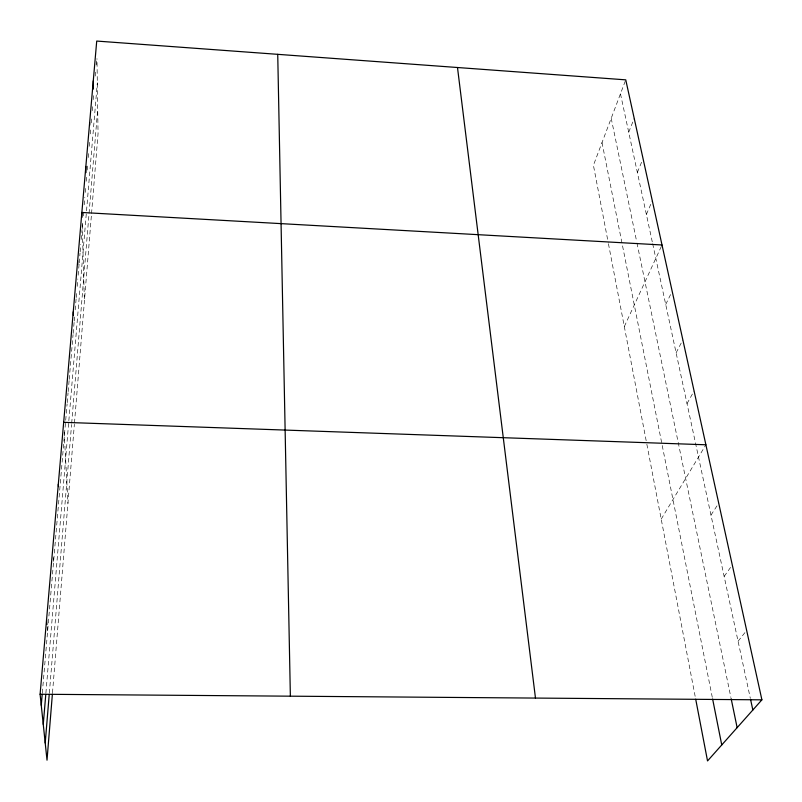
<?xml version="1.0" encoding="UTF-8"?>
<svg xmlns="http://www.w3.org/2000/svg" width="802" height="802" viewBox="0 0 802 802"><rect width="100%" height="100%" fill="white"/><g stroke="black" fill="none" stroke-linecap="round" stroke-linejoin="round"><path stroke-width="0.6" stroke-dasharray="4.01 3.01" d="M52.491 692.858L74.375 424.258M74.476 423.025L91.438 214.826M91.538 213.603L98.055 133.573L96.972 58.646M49.343 693.149L71.579 424.489M71.689 423.245L97.704 109.032M45.884 693.179L68.741 421.942M68.842 420.699L97.323 82.756M42.316 692.998L58.897 499.666M59.107 497.21L67.107 403.887M67.218 402.664L68.06 392.86M68.16 391.637L69.112 380.599M69.213 379.376L72.09 345.832M72.2 344.589L73.052 334.645M73.162 333.411L74.115 322.244M74.225 321.011L74.646 316.058M75.177 309.883L76.13 298.745M76.24 297.512L76.771 291.327M77.192 286.384L77.824 278.966M78.145 275.256L79.097 264.139M79.208 262.906L80.05 253.021M80.16 251.788L80.791 244.379M81.223 239.437L82.065 229.552M82.275 227.086L82.806 220.891M83.238 215.939L83.558 212.219M84.19 204.791L84.832 197.362M85.253 192.41L85.784 186.214M86.215 181.262L86.746 175.026M87.177 170.034L87.709 163.798M88.24 157.563L88.781 151.327M89.202 146.335L89.744 140.099M90.265 133.934L90.796 127.809M91.217 122.917L91.739 116.791M92.27 110.666L92.681 105.774M93.212 99.648L93.483 93.654M95.227 76.1L95.759 69.894M96.19 64.922L96.721 58.716M625.309 81.012L593.42 165.292L608.207 242.515M628.718 132.25L634.212 118.385M637.349 172.41L642.582 159.809M646.372 214.405L652.317 200.821M624.317 326.564L661.5 246.094M665.72 304.469L671.645 292.379M676.106 352.83L682.863 339.898M687.023 403.627L694.081 390.995M661.209 519.125L705.89 444.779M710.973 515.095L718.722 503.225M724.146 576.397L732.296 565.009M738.081 641.259L746.662 630.432M620.467 93.814L652.407 242.505M652.668 243.728L750.251 697.941M611.204 118.285L636.728 241.803M636.978 243.016L730.903 697.479M602.011 142.576L712.387 697.84M608.437 243.728L646.612 442.985M646.853 444.208L695.474 698.011M47.168 626.883L47.579 631.605M53.153 557.4L53.513 562.372M64.18 432.098L67.949 503.185M82.205 224.65L84.41 301.101"/><path stroke-width="1.2" d="M52.391 694.101L47.017 760.176L40.1 694.241L96.721 41.062L625.75 79.849L761.9 699.825L707.534 760.938L695.705 699.214M45.213 743.013L49.233 694.392M43.258 724.376L45.784 694.432M41.253 705.279L42.205 694.231M40.1 694.241L761.9 699.825M63.669 422.333L705.89 444.779M662.011 244.981L81.854 212.47L81.994 217.342M750.512 699.143L752.847 710.001M731.153 698.682L737.138 727.655M712.627 699.043L721.75 744.948M457.491 67.508L535.475 698.071M46.556 619.816L46.957 624.527M58.305 484.248L58.446 486.603M73.243 311.828L73.383 315.366M77.664 260.871L77.784 264.459M85.844 166.455L85.994 172.62M89.644 122.656L89.694 125.142M277.733 54.336L290.364 696.176M93.263 80.902L93.403 89.022"/></g></svg>
